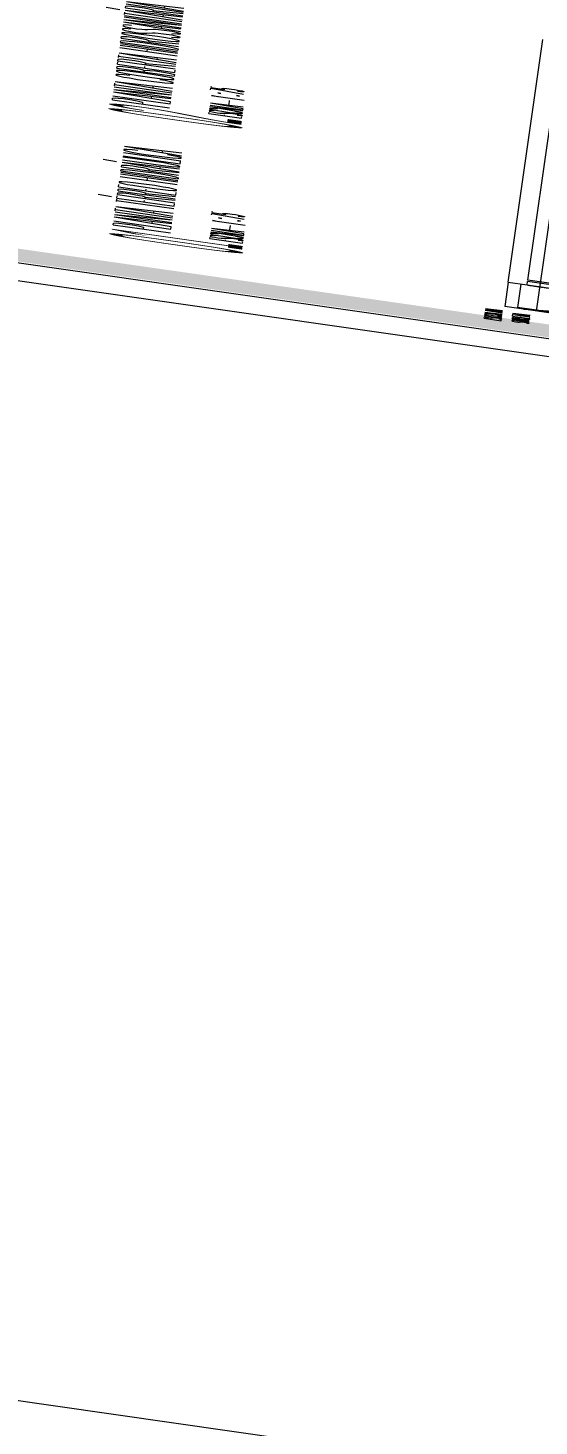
# Model space of a CAD drawing. Header units: millimetres. Extents: x -361192058 to 101130107379, y -14071650034 to 19218552450.
# Drawn here: x -136323 to -136085, y 41461 to 42113 of the extents above; entities that cross this region are included whole.
import ezdxf
from ezdxf.enums import TextEntityAlignment as Align

# ---------------------------------------------------------------- set-up
doc = ezdxf.new("R2010")
doc.units = ezdxf.units.MM
doc.header["$LTSCALE"] = 0.5
doc.linetypes.add('HIDDEN2', pattern=[0.1875, 0.125, -0.0625])
for name, color, linetype in [('02', 2, 'Continuous'), ('08', 8, 'Continuous'), ('parede', 2, 'Continuous'), ('PISO', 8, 'Continuous'), ('TUBULAÇÃO_ESGOTO', 6, 'Continuous')]:
    doc.layers.add(name, color=color, linetype=linetype)
for name, color, linetype, lineweight in [('E-TXT-G', 3, 'Continuous', 30), ('E-TXT-W', 7, 'Continuous', 15), ('E-TXT-Y', 2, 'Continuous', 40)]:
    doc.layers.add(name, color=color, linetype=linetype, lineweight=lineweight)
doc.styles.add('REG140', font='romans.shx', dxfattribs={"width": 0.8, "height": 0.35})
doc.styles.add('REG80', font='romans.shx', dxfattribs={"width": 0.8, "height": 0.1})
doc.styles.add('ROMANS', font='romans', dxfattribs={"height": 0.1})
doc.styles.add('SANSSERIF', font='sas_____.pfb', dxfattribs={"height": 1})
doc.styles.add('SANSSERIF2', font='sanssb__.ttf', dxfattribs={"width": 0.8})
doc.styles.get("Standard").update_dxf_attribs({"font": 'txt.shx', "height": 0.12})

# ---------------------------------------------------------------- blocks, each defined once
blk = doc.blocks.new('IND_DES')
at = {"layer": 'E-TXT-W'}
blk.add_line((0.0269, -0.2428), (0.1984, -0.2428), dxfattribs=at)
at = {"layer": 'E-TXT-G', "style": 'REG80', "width": 0.8}
for s, p in [('ESCALA', (-0.4463, -0.2864)), ('1', (0.2426, -0.2864)), (':', (0.3988, -0.2706))]:
    blk.add_text(s, height=0.1, dxfattribs=at).set_placement(p)
blk.add_attdef('ESCALA', (0.4897, -0.2812), '', height=0.1, dxfattribs=at)
at = {"layer": 'E-TXT-W', "style": 'SANSSERIF2', "width": 0.6}
blk.add_attdef('00', text='', height=0.4, dxfattribs=at).set_placement((-0.7083, -0.2881), align=Align.CENTER)
at = {"layer": 'E-TXT-Y', "style": 'REG140', "width": 0.8}
for tag, p in [('PROJETO', (-0.4563, 0.1829)), ('DESENHO', (-0.4582, -0.0658))]:
    blk.add_attdef(tag, p, '', height=0.175, dxfattribs=at)
blk = doc.blocks.new('APROVADO QUADRA 21.2 MBVII')
at = {"lineweight": 18}
blk.add_lwpolyline([(4114.826, 2517.868), (4314.741, 2517.868), (4314.741, 2359.975), (4114.826, 2359.975)], close=True, dxfattribs=at)
at = {"layer": '02', "lineweight": 18}
blk.add_lwpolyline([(4229.721, 2438.839), (4290.921, 2438.839), (4290.921, 2483.389), (4229.721, 2483.389)], close=True, dxfattribs=at)
at = {"layer": '02', "lineweight": 18, "const_width": 0.1}
blk.add_lwpolyline([(4230.471, 2439.589), (4290.171, 2439.589), (4290.171, 2482.639), (4230.471, 2482.639)], close=True, dxfattribs=at)
at = {"layer": '02', "lineweight": 18}
blk.add_lwpolyline([(4229.721, 2438.839), (4227.846, 2438.839), (4227.846, 2458.339), (4229.721, 2460.214), (4230.471, 2460.214)], dxfattribs=at)
at = {"layer": '08', "color": 8, "linetype": 'HIDDEN2', "lineweight": 18, "ltscale": 0.2}
blk.add_line((4234.794, 2448.089), (4234.794, 2441.389), dxfattribs=at)
at = {"layer": '08', "color": 8, "lineweight": 18}
blk.add_lwpolyline([(4232.294, 2448.089), (4232.794, 2447.589), (4232.794, 2444.489), (4232.294, 2443.989)], dxfattribs=at)
at = {"layer": 'parede', "color": 8, "lineweight": 18}
for p, q in [((4234.794, 2448.239), (4259.794, 2448.239)), ((4234.794, 2448.239), (4234.794, 2448.089)), ((4234.794, 2448.089), (4235.144, 2448.089)), ((4235.144, 2447.555), (4235.144, 2448.089)), ((4235.294, 2448.089), (4252.744, 2448.089)), ((4235.294, 2447.555), (4235.294, 2448.089))]:
    blk.add_line(p, q, dxfattribs=at)
at = {"layer": 'PISO', "color": 8, "lineweight": 18}
for p, q in [((4232.294, 2441.239), (4232.294, 2448.239)), ((4234.794, 2448.239), (4232.294, 2448.239)), ((4232.394, 2441.339), (4232.394, 2448.139)), ((4234.794, 2448.139), (4232.394, 2448.139))]:
    blk.add_line(p, q, dxfattribs=at)
at = {"layer": 'TUBULAÇÃO_ESGOTO', "lineweight": 18}
blk.add_line((4248.075, 2447.99), (4232.294, 2447.99), dxfattribs=at)
at = {"lineweight": 18}
ref = blk.add_blockref('IND_DES', (4248.622, 2451.235), dxfattribs=dict(at, xscale=2.591993519999988, yscale=2.591993519999988, zscale=2.591993519999988))
ref.add_attrib('00', '02', dxfattribs={"layer": 'E-TXT-W', "height": 1.0368, "style": 'SANSSERIF', "width": 0.6}).set_placement((4246.786, 2450.488), align=Align.CENTER)
ref.add_attrib('DESENHO', 'PLANTA COBERTA HIDROSSANITÁRIA', (4247.435, 2451.064), dxfattribs={"layer": 'E-TXT-Y', "height": 0.4536, "style": 'REG140', "width": 0.8})
ref.add_attrib('ESCALA', '75', (4249.892, 2450.506), dxfattribs={"layer": 'E-TXT-G', "height": 0.2592, "style": 'REG80', "width": 0.8})
ref = blk.add_blockref('IND_DES', (4236.015, 2451.089), dxfattribs=dict(at, xscale=2.591993519999988, yscale=2.591993519999988, zscale=2.591993519999988))
ref.add_attrib('00', '01', dxfattribs={"layer": 'E-TXT-W', "height": 1.0368, "style": 'SANSSERIF', "width": 0.6}).set_placement((4234.179, 2450.343), align=Align.CENTER)
ref.add_attrib('DESENHO', 'PLANTA TÉRREO HIDRÁULICA', (4234.828, 2450.919), dxfattribs={"layer": 'E-TXT-Y', "height": 0.4536, "style": 'REG140', "width": 0.8})
ref.add_attrib('ESCALA', '75', (4237.285, 2450.36), dxfattribs={"layer": 'E-TXT-G', "height": 0.2592, "style": 'REG80', "width": 0.8})
at = {"lineweight": 18, "style": 'ROMANS'}
for s, p in [('ESCOA NA', (4230.786, 2448.251)), ('SARJETA', (4230.891, 2448.033))]:
    blk.add_text(s, height=0.135, dxfattribs=at).set_placement(p)
at = {"color": 0, "lineweight": 13, "flags": 8}
for p in [(4700.725, 2280.113), (4699.574, 2277.896), (4702.355, 2276.195), (4703.672, 2274.085), (4699.844, 2272.219), (4703.049, 2270.137), (4703.088, 2267.98), (4700.652, 2261.522), (4700.701, 2257.159)]:
    blk.add_attdef('NIVEL', p, '', height=0.075, dxfattribs=at)
for rotation, width, p in [(90, 0.8, (4700.821, 2275.752)), (270, 0.6, (4703.844, 2274.902)), (90, 0.8, (4701.557, 2268.502)), (180, 0.6, (4651.182, 2236.193))]:
    blk.add_attdef('$PORTA', text='', height=0.09, rotation=rotation, dxfattribs=dict(at, width=width)).set_placement(p, align=Align.MIDDLE)
for p in [(4654.176, 2240.463), (4648.499, 2240.192), (4637.801, 2239.384), (4633.439, 2239.336), (4656.392, 2239.312), (4652.475, 2237.682), (4646.417, 2236.988), (4644.26, 2236.949), (4650.365, 2236.365)]:
    blk.add_attdef('NIVEL', p, '', height=0.075, rotation=270, dxfattribs=at)
at = {"color": 0, "lineweight": 13, "width": 0.8, "flags": 8}
for p in [(4652.032, 2239.216), (4644.782, 2238.479)]:
    blk.add_attdef('$PORTA', text='', height=0.09, dxfattribs=at).set_placement(p, align=Align.MIDDLE)

msp = doc.modelspace()

# ---------------------------------------------------------------- block references
at = {"layer": '02', "color": 0, "lineweight": 30, "xscale": -4.574818403918471, "yscale": -59.40450511825884, "zscale": 4.574818403918471, "rotation": 261.8606972171988}
msp.add_blockref('APROVADO QUADRA 21.2 MBVII', (5129.041, 2225.201), dxfattribs=at)

doc.saveas('drawing.dxf')
